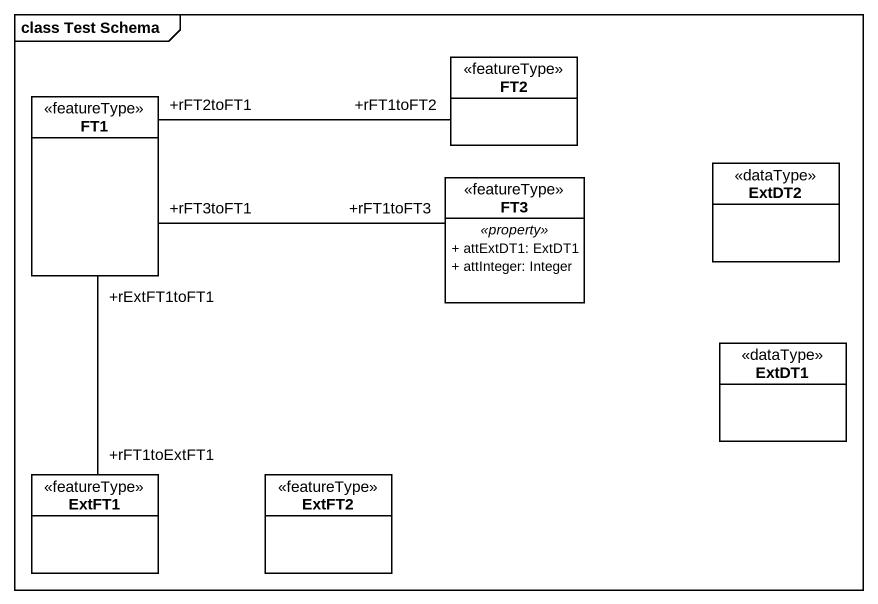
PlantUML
@startuml
mainframe class Test Schema
hide circle
hide empty members
skinparam classAttributeIconSize 0
class FT1 <<featureType>>
class FT2 <<featureType>>
class FT3 <<featureType>> {
  .. <<property>> ..
  + attExtDT1: ExtDT1
  + attInteger: Integer
}
class ExtDT2 <<dataType>>
class ExtDT1 <<dataType>>
class ExtFT1 <<featureType>>
class ExtFT2 <<featureType>>
FT1 "+rFT2toFT1" -right- "+rFT1toFT2" FT2
FT1 "+rFT3toFT1" -right- "+rFT1toFT3" FT3
FT1 "+rExtFT1toFT1" -- "+rFT1toExtFT1" ExtFT1
@enduml
